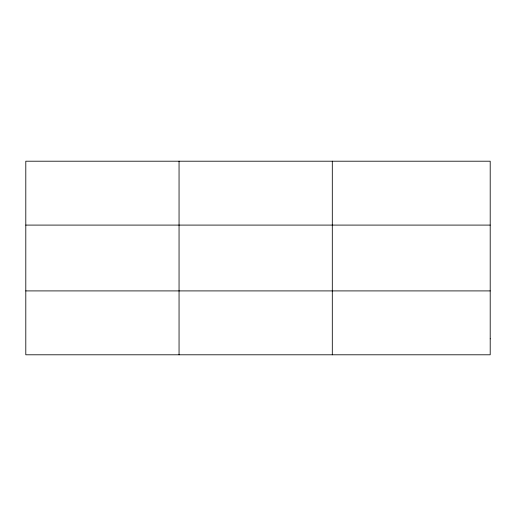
<?xml version="1.0" encoding="UTF-8"?>
<svg xmlns="http://www.w3.org/2000/svg" width="516" height="516" viewBox="0 0 516 516"><rect width="100%" height="100%" fill="white"/><g stroke="black" fill="none" stroke-linecap="round" stroke-linejoin="round"><path stroke-width="0.77" d="M179.052 161.205L179.052 354.795M332.304 161.205L332.304 354.795M25.8 225.092L490.2 225.092M25.8 290.908L490.2 290.908M490.2 338.825L490.2 354.795L25.8 354.795L25.8 161.205L490.2 161.205L490.2 338.825"/></g></svg>
